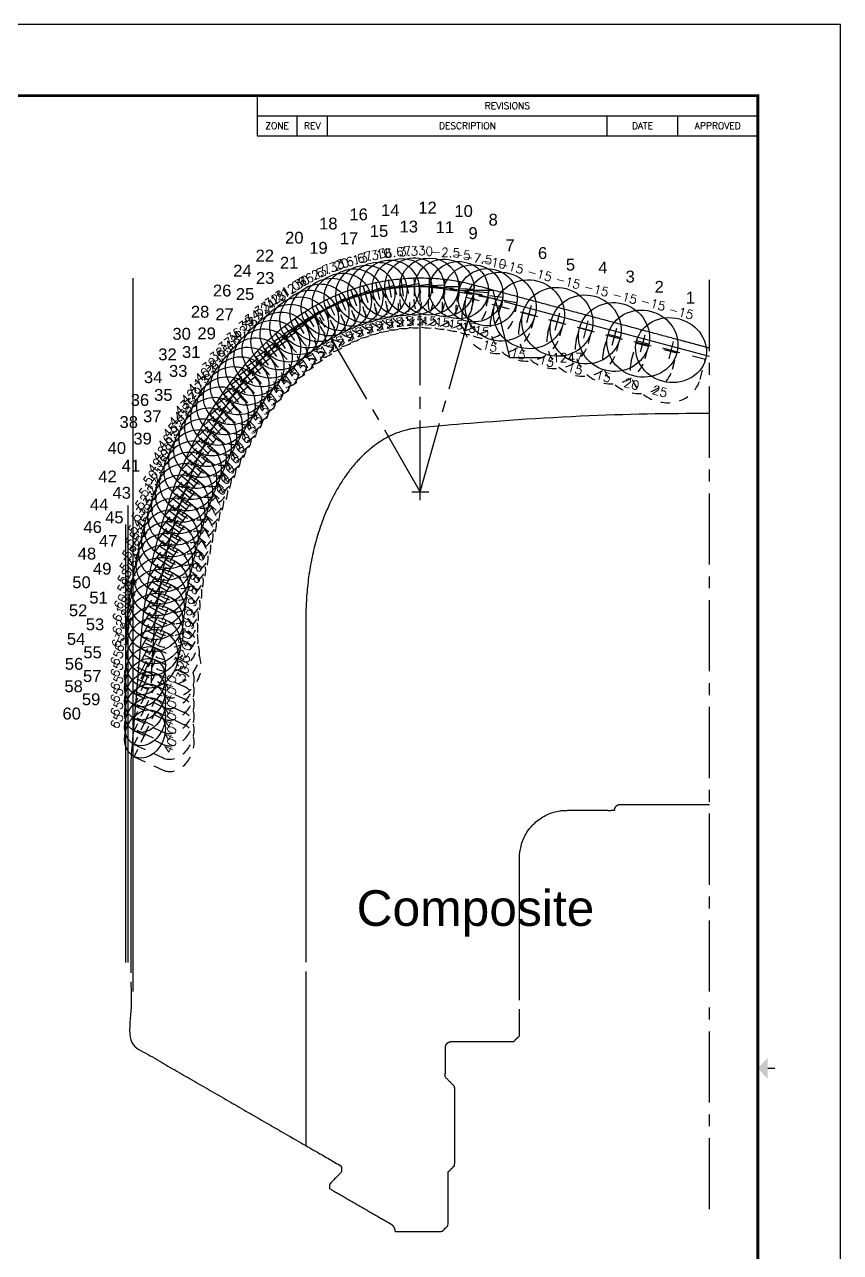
# Model space of a CAD drawing. Header units: inches. Extents: x -34 to 44.4, y 0 to 22.
# Drawn here: x 25.41 to 34, y 9.06 to 22 of the extents above; entities that cross this region are included whole.
import ezdxf
from ezdxf.enums import TextEntityAlignment as Align

# ---------------------------------------------------------------- set-up
doc = ezdxf.new("R2010")
doc.units = ezdxf.units.IN
doc.header["$MEASUREMENT"] = 0
doc.linetypes.add('CENTER2', pattern=[1.125, 0.75, -0.125, 0.125, -0.125])
doc.linetypes.add('HIDDEN2', pattern=[0.1875, 0.125, -0.0625])
for name, color, linetype in [('Blade1', 30, 'Continuous'), ('CLine', 5, 'CENTER2'), ('TEXT', 3, 'Continuous'), ('Title Block', 7, 'Continuous')]:
    doc.layers.add(name, color=color, linetype=linetype)
for name, color, linetype, true_color in [('Blade2', 7, 'Continuous', 0xcccc00), ('Blade3', 7, 'Continuous', 0x00cc00), ('Blade4', 7, 'Continuous', 0x00cccc), ('Blade5', 7, 'Continuous', 0x0066cc), ('Blade6', 190, 'Continuous', 0x7f00ff)]:
    doc.layers.add(name, color=color, linetype=linetype, true_color=true_color)
doc.styles.add('RomanD', font='romand.shx', dxfattribs={"width": 0.9})
doc.styles.add('RomanS', font='romans')
doc.styles.get("Standard").update_dxf_attribs({"font": 'arial.ttf'})
doc.dimstyles.new('Copy of Standard', dxfattribs={"dimtxt": 0.094, "dimasz": 0.18, "dimexe": 0.0625, "dimexo": 0.0625, "dimgap": 0.045, "dimtad": 0, "dimtih": 1, "dimtoh": 1, "dimdec": 4, "dimzin": 4, "dimdsep": 46, "dimtxsty": 'RomanS', "dimcen": 0.09, "dimadec": 3, "dimazin": 1, "dimtfac": 1, "dimtdec": 4, "dimtofl": 0, "dimtmove": 0, "dimatfit": 1, "dimfxl": 1, "dimtolj": 1, "dimtzin": 0, "dimarcsym": 0})

# ---------------------------------------------------------------- blocks, each defined once
blk = doc.blocks.new('COT_Dblock')
at = {"layer": 'Title Block'}
for p, q in [((27.857, 21.25), (27.857, 20.828)), ((27.857, 21.039), (33.13, 21.039)), ((28.278, 20.828), (28.278, 21.039)), ((28.599, 20.828), (28.599, 21.039)), ((31.544, 20.828), (31.544, 21.039)), ((32.286, 20.828), (32.286, 21.039)), ((27.857, 20.828), (33.13, 20.828))]:
    blk.add_line(p, q, dxfattribs=at)
at = {"layer": 'Title Block', "color": 8}
blk.add_lwpolyline([(0, 0), (34, 0), (34, 22), (0, 22)], close=True, dxfattribs=at)
at = {"layer": 'Title Block', "const_width": 0.03}
blk.add_lwpolyline([(33.13, 21.25), (0.87, 21.25), (0.87, 0.75), (33.13, 0.75)], close=True, dxfattribs=at)
at = {"layer": 'Title Block', "const_width": 0.015}
blk.add_lwpolyline([(33.31, 11), (33.235, 11)], dxfattribs=at)
at = {"layer": 'Title Block'}
blk.add_solid([(33.235, 10.887), (33.235, 11.113), (33.13, 11)], dxfattribs=at)
at = {"layer": 'Title Block', "style": 'RomanS'}
for s, height, p in [('REVISIONS', 0.0703, (30.493, 21.145)), ('ZONE', 0.0703, (28.067, 20.934)), ('REV', 0.0703, (28.439, 20.934)), ('DESCRIPTION', 0.07031, (30.071, 20.934)), ('DATE', 0.0703, (31.915, 20.934)), ('APPROVED', 0.0703, (32.708, 20.934))]:
    blk.add_text(s, height=height, dxfattribs=at).set_placement(p, align=Align.MIDDLE_CENTER)
at = {"layer": 'Title Block', "color": 1, "style": 'RomanS', "flags": 8}
for tag, p in [('FNAME', (0.62, 3.75)), ('REVDATE', (0.62, 2.25)), ('USER', (0.62, 0.75))]:
    blk.add_attdef(tag, text='', height=0.047, rotation=90, dxfattribs=at).set_placement(p, align=Align.BOTTOM_LEFT)
at = {"layer": 'Title Block', "color": 3, "style": 'RomanS', "flags": 8}
blk.add_attdef('DRAWN', text='', height=0.11, dxfattribs=at).set_placement((28.7, 1.984), align=Align.MIDDLE_CENTER)
for tag, p in [('DDATE', (28.356, 1.672)), ('CHECK', (28.356, 1.406)), ('MATRL', (28.356, 1.149)), ('PDATE', (28.356, 0.883)), ('SCALE', (29.896, 0.855)), ('SHEET', (32.005, 0.855))]:
    blk.add_attdef(tag, text='', height=0.094, dxfattribs=at).set_placement(p, align=Align.MIDDLE_LEFT)
at = {"layer": 'Title Block', "color": 3, "style": 'RomanD', "width": 0.9, "flags": 8}
for tag, height, p in [('TITL1', 0.125, (31.337, 1.684)), ('TITL2', 0.094, (31.337, 1.514)), ('TITL3', 0.094, (31.337, 1.374))]:
    blk.add_attdef(tag, text='', height=height, dxfattribs=at).set_placement(p, align=Align.MIDDLE_CENTER)
at = {"layer": 'Title Block', "color": 3, "style": 'RomanS', "flags": 8}
for tag, p in [('FSCM#', (30.337, 1.121)), ('DWG#', (31.81, 1.121)), ('REV#', (32.97, 1.121))]:
    blk.add_attdef(tag, text='', height=0.094, dxfattribs=at).set_placement(p, align=Align.TOP_CENTER)
blk = doc.blocks.new('CMark')
at = {"layer": 'CLine'}
for p, q in [((-0.094, 0), (0.094, 0)), ((0, 0.094), (0, -0.094))]:
    blk.add_line(p, q, dxfattribs=at)
blk = doc.blocks.new('1613@15')
for p, q in [((-0.17, 0), (-0.312, 0)), ((0.171, 0), (0.312, 0))]:
    blk.add_line(p, q)
at = {"color": 8, "linetype": 'HIDDEN2', "ltscale": 0.5}
blk.add_line((-0.312, 0), (-0.312, -0.135), dxfattribs=at)
at = {"color": 8, "linetype": 'HIDDEN2', "ltscale": 0.5, "flags": 128}
blk.add_lwpolyline([(0.312, 0), (0.312, -0.135)], dxfattribs=at)
blk.add_ellipse((0, 0), major_axis=(-0.312, 0), ratio=0.965926, start_param=-3.141592653589793, end_param=3.141592653589793)
at = {"color": 8, "linetype": 'HIDDEN2', "ltscale": 0.5}
blk.add_ellipse((0, -0.135), major_axis=(-0.312, 0), ratio=0.965926, start_param=0, end_param=3.141593, dxfattribs=at)
blk.add_blockref('CMark', (0, 0))
at = {"style": 'RomanS'}
blk.add_text('15', height=0.094, dxfattribs=at).set_placement((0, -0.364), align=Align.MIDDLE_CENTER)
blk.add_attdef('ANG', text='', height=0.094, dxfattribs=at).set_placement((0, 0.298), align=Align.BOTTOM_CENTER)
blk = doc.blocks.new('1613@16')
for p, q in [((-0.17, 0), (-0.312, 0)), ((0.171, 0), (0.312, 0))]:
    blk.add_line(p, q)
at = {"color": 8, "linetype": 'HIDDEN2', "ltscale": 0.5}
blk.add_line((-0.312, 0), (-0.312, -0.143), dxfattribs=at)
at = {"color": 8, "linetype": 'HIDDEN2', "ltscale": 0.5, "flags": 128}
blk.add_lwpolyline([(0.312, 0), (0.312, -0.143)], dxfattribs=at)
at = {"extrusion": (0, 0, -1)}
blk.add_ellipse((0, 0), major_axis=(-0.312, 0), ratio=0.961248, start_param=-3.141592653589793, end_param=3.141592653589793, dxfattribs=at)
at = {"color": 8, "linetype": 'HIDDEN2', "ltscale": 0.5}
blk.add_ellipse((0, -0.143), major_axis=(0.312, 0), ratio=0.953717, start_param=3.141593, end_param=6.283185, dxfattribs=at)
blk.add_blockref('CMark', (0, 0))
at = {"style": 'RomanS'}
blk.add_text('16', height=0.094, dxfattribs=at).set_placement((0, -0.364), align=Align.MIDDLE_CENTER)
blk.add_attdef('ANG', text='', height=0.094, dxfattribs=at).set_placement((0, 0.298), align=Align.BOTTOM_CENTER)
blk = doc.blocks.new('1613@17')
for p, q in [((-0.17, 0), (-0.313, 0)), ((0.171, 0), (0.312, 0))]:
    blk.add_line(p, q)
at = {"color": 8, "linetype": 'HIDDEN2', "ltscale": 0.5}
blk.add_line((-0.313, 0), (-0.313, -0.152), dxfattribs=at)
at = {"color": 8, "linetype": 'HIDDEN2', "ltscale": 0.5, "flags": 128}
blk.add_lwpolyline([(0.312, 0), (0.312, -0.152)], dxfattribs=at)
blk.add_ellipse((0, 0), major_axis=(-0.312, 0), ratio=0.95632, start_param=3.141593, end_param=9.424778)
at = {"color": 8, "linetype": 'HIDDEN2', "ltscale": 0.5}
blk.add_ellipse((0, -0.152), major_axis=(-0.312, 0), ratio=0.95632, start_param=0, end_param=3.141593, dxfattribs=at)
blk.add_blockref('CMark', (0, 0))
at = {"style": 'RomanS'}
blk.add_text('17', height=0.094, dxfattribs=at).set_placement((0.001, -0.373), align=Align.MIDDLE_CENTER)
blk.add_attdef('ANG', text='', height=0.094, dxfattribs=at).set_placement((0, 0.298), align=Align.BOTTOM_CENTER)
blk = doc.blocks.new('1613@19')
for p, q in [((-0.17, 0), (-0.313, 0)), ((0.171, 0), (0.312, 0))]:
    blk.add_line(p, q)
at = {"color": 8, "linetype": 'HIDDEN2', "ltscale": 0.5}
blk.add_line((-0.313, 0), (-0.313, -0.169), dxfattribs=at)
at = {"color": 8, "linetype": 'HIDDEN2', "ltscale": 0.5, "flags": 128}
blk.add_lwpolyline([(0.312, 0), (0.312, -0.169)], dxfattribs=at)
at = {"extrusion": (0, 0, -1)}
blk.add_ellipse((0, 0), major_axis=(-0.312, 0), ratio=0.945519, start_param=3.141593, end_param=9.424778, dxfattribs=at)
at = {"color": 8, "linetype": 'HIDDEN2', "ltscale": 0.5}
blk.add_ellipse((0, -0.169), major_axis=(0.312, 0), ratio=0.945519, start_param=3.141593, end_param=6.283185, dxfattribs=at)
blk.add_blockref('CMark', (0, 0))
at = {"style": 'RomanS'}
blk.add_text('19', height=0.094, dxfattribs=at).set_placement((0, -0.379), align=Align.MIDDLE_CENTER)
blk.add_attdef('ANG', text='', height=0.094, dxfattribs=at).set_placement((0, 0.298), align=Align.BOTTOM_CENTER)
blk = doc.blocks.new('1313@40')
for p, q in [((-0.265, 0), (-0.177, 0)), ((0.177, 0), (0.264, 0))]:
    blk.add_line(p, q)
at = {"color": 8, "linetype": 'HIDDEN2'}
for p, q in [((-0.265, 0), (-0.265, -0.334)), ((0.264, 0), (0.264, -0.334))]:
    blk.add_line(p, q, dxfattribs=at)
blk.add_ellipse((0, 0), major_axis=(0.265, 0), ratio=0.765974)
blk.add_ellipse((0, -0.334), major_axis=(-0.265, 0), ratio=0.765974, start_param=0, end_param=3.141593, dxfattribs=at)
blk.add_blockref('CMark', (0, 0))
at = {"style": 'RomanS'}
blk.add_text('40', height=0.094, dxfattribs=at).set_placement((0, -0.292), align=Align.MIDDLE_CENTER)
blk.add_attdef('ANG', text='', height=0.094, dxfattribs=at).set_placement((0, 0.251), align=Align.BOTTOM_CENTER)
blk = doc.blocks.new('1613@30')
for p, q in [((-0.17, 0), (-0.312, 0)), ((0.171, 0), (0.312, 0))]:
    blk.add_line(p, q)
at = {"color": 8, "linetype": 'HIDDEN2', "ltscale": 0.5}
blk.add_line((-0.312, 0), (-0.312, -0.26), dxfattribs=at)
at = {"color": 8, "linetype": 'HIDDEN2', "ltscale": 0.5, "flags": 128}
blk.add_lwpolyline([(0.312, 0), (0.312, -0.26)], dxfattribs=at)
at = {"extrusion": (0, 0, -1)}
blk.add_ellipse((0, 0), major_axis=(-0.312, 0), ratio=0.866025, start_param=-3.141592653589793, end_param=3.141592653589793, dxfattribs=at)
at = {"color": 8, "linetype": 'HIDDEN2', "ltscale": 0.5, "extrusion": (0, 0, -1)}
blk.add_ellipse((0, -0.26), major_axis=(-0.312, 0), ratio=0.866025, start_param=3.068877, end_param=6.355901, dxfattribs=at)
blk.add_blockref('CMark', (0, 0))
at = {"style": 'RomanS'}
blk.add_text('30', height=0.094, dxfattribs=at).set_placement((0, -0.356), align=Align.MIDDLE_CENTER)
blk.add_attdef('ANG', text='', height=0.094, dxfattribs=at).set_placement((0, 0.287), align=Align.BOTTOM_CENTER)
blk = doc.blocks.new('1613@18')
for p, q in [((-0.17, 0), (-0.312, 0)), ((0.171, 0), (0.312, 0))]:
    blk.add_line(p, q)
at = {"color": 8, "linetype": 'HIDDEN2', "ltscale": 0.5}
blk.add_line((-0.312, 0), (-0.312, -0.159), dxfattribs=at)
at = {"color": 8, "linetype": 'HIDDEN2', "ltscale": 0.5, "flags": 128}
blk.add_lwpolyline([(0.312, 0), (0.312, -0.159)], dxfattribs=at)
at = {"extrusion": (0, 0, -1)}
blk.add_ellipse((0, 0), major_axis=(-0.312, 0), ratio=0.95104, start_param=-3.141592653589793, end_param=3.141592653589793, dxfattribs=at)
at = {"color": 8, "linetype": 'HIDDEN2', "ltscale": 0.5}
blk.add_ellipse((0, -0.161), major_axis=(0.312, 0), ratio=0.953717, start_param=3.141593, end_param=6.283185, dxfattribs=at)
blk.add_blockref('CMark', (0, 0))
at = {"style": 'RomanS'}
blk.add_text('18', height=0.094, dxfattribs=at).set_placement((0, -0.364), align=Align.MIDDLE_CENTER)
blk.add_attdef('ANG', text='', height=0.094, dxfattribs=at).set_placement((0, 0.298), align=Align.BOTTOM_CENTER)
blk = doc.blocks.new('1613@25')
for p, q in [((-0.17, 0), (-0.312, 0)), ((0.171, 0), (0.312, 0))]:
    blk.add_line(p, q)
at = {"color": 8, "linetype": 'HIDDEN2', "ltscale": 0.5}
blk.add_line((-0.312, 0), (-0.312, -0.22), dxfattribs=at)
at = {"color": 8, "linetype": 'HIDDEN2', "ltscale": 0.5, "flags": 128}
blk.add_lwpolyline([(0.312, 0), (0.312, -0.22)], dxfattribs=at)
blk.add_ellipse((0, 0), major_axis=(-0.312, 0), ratio=0.906308, start_param=-3.141592653589793, end_param=3.141592653589793)
at = {"color": 8, "linetype": 'HIDDEN2', "ltscale": 0.5}
blk.add_ellipse((0, -0.22), major_axis=(-0.312, 0), ratio=0.906308, start_param=0, end_param=3.141593, dxfattribs=at)
blk.add_blockref('CMark', (0, 0))
at = {"style": 'RomanS'}
blk.add_text('25', height=0.094, dxfattribs=at).set_placement((0, -0.356), align=Align.MIDDLE_CENTER)
blk.add_attdef('ANG', text='', height=0.094, dxfattribs=at).set_placement((0, 0.287), align=Align.BOTTOM_CENTER)
blk = doc.blocks.new('1613@20')
for p, q in [((-0.17, 0), (-0.312, 0)), ((0.171, 0), (0.312, 0))]:
    blk.add_line(p, q)
at = {"color": 8, "linetype": 'HIDDEN2', "ltscale": 0.5}
blk.add_line((-0.312, 0), (-0.312, -0.178), dxfattribs=at)
at = {"color": 8, "linetype": 'HIDDEN2', "ltscale": 0.5, "flags": 128}
blk.add_lwpolyline([(0.312, 0), (0.312, -0.178)], dxfattribs=at)
blk.add_ellipse((0, 0), major_axis=(-0.312, 0), ratio=0.939693, start_param=-3.141592653589793, end_param=3.141592653589793)
at = {"color": 8, "linetype": 'HIDDEN2', "ltscale": 0.5}
blk.add_ellipse((0, -0.178), major_axis=(-0.312, 0), ratio=0.939693, start_param=0, end_param=3.141593, dxfattribs=at)
blk.add_blockref('CMark', (0, 0))
at = {"style": 'RomanS'}
blk.add_text('20', height=0.094, dxfattribs=at).set_placement((0, -0.356), align=Align.MIDDLE_CENTER)
blk.add_attdef('ANG', text='', height=0.094, dxfattribs=at).set_placement((0, 0.298), align=Align.BOTTOM_CENTER)
blk = doc.blocks.new('1913@15')
for p, q in [((-0.233, 0), (-0.375, 0)), ((0.233, 0), (0.375, 0))]:
    blk.add_line(p, q)
at = {"color": 8, "linetype": 'HIDDEN2', "ltscale": 0.5}
for p, q in [((-0.375, -0.135), (-0.375, 0)), ((0.375, -0.135), (0.375, 0))]:
    blk.add_line(p, q, dxfattribs=at)
blk.add_ellipse((0, 0), major_axis=(-0.375, 0), ratio=0.965926)
blk.add_ellipse((0, -0.135), major_axis=(-0.375, 0), ratio=0.965926, start_param=0, end_param=3.141593, dxfattribs=at)
blk.add_blockref('CMark', (0, 0))
at = {"style": 'RomanS'}
blk.add_text('15', height=0.094, dxfattribs=at).set_placement((0, -0.43), align=Align.MIDDLE_CENTER)
blk.add_attdef('ANG', text='', height=0.094, dxfattribs=at).set_placement((0, 0.362), align=Align.BOTTOM_CENTER)
blk = doc.blocks.new('*D448')
at = {"layer": 'Blade4', "color": 0, "lineweight": -2, "transparency": 16777216}
for p, q in [((30.044, 19.202), (30.341, 19.202)), ((30.341, 19.202), (30.515, 18.491)), ((30.515, 18.491), (30.875, 18.491))]:
    blk.add_line(p, q, dxfattribs=at)
at = {"layer": 'Blade4', "color": 0, "transparency": 16777216, "insert": (31.105, 18.491), "char_height": 0.094, "attachment_point": 5, "style": 'RomanS'}
blk.add_mtext('\\A1;.1247', dxfattribs=at)
blk = doc.blocks.new('1913@25')
for p, q in [((-0.233, 0), (-0.375, 0)), ((0.233, 0), (0.375, 0))]:
    blk.add_line(p, q)
at = {"color": 8, "linetype": 'HIDDEN2', "ltscale": 0.5}
for p, q in [((-0.375, -0.22), (-0.375, 0)), ((0.375, -0.22), (0.375, 0))]:
    blk.add_line(p, q, dxfattribs=at)
blk.add_ellipse((0, 0), major_axis=(-0.375, 0), ratio=0.90632)
blk.add_ellipse((0, -0.22), major_axis=(-0.375, 0), ratio=0.90632, start_param=0, end_param=3.141593, dxfattribs=at)
blk.add_blockref('CMark', (0, 0))
at = {"style": 'RomanS'}
blk.add_text('25', height=0.094, dxfattribs=at).set_placement((0, -0.45), align=Align.MIDDLE_CENTER)
blk.add_attdef('ANG', text='', height=0.094, dxfattribs=at).set_placement((0, 0.34), align=Align.BOTTOM_CENTER)
blk = doc.blocks.new('1913@20')
for p, q in [((-0.233, 0), (-0.375, 0)), ((0.233, 0), (0.375, 0))]:
    blk.add_line(p, q)
at = {"color": 8, "linetype": 'HIDDEN2', "ltscale": 0.5}
for p, q in [((-0.375, -0.178), (-0.375, 0)), ((0.375, -0.178), (0.375, 0))]:
    blk.add_line(p, q, dxfattribs=at)
blk.add_ellipse((0, 0), major_axis=(-0.375, 0), ratio=0.93968)
blk.add_ellipse((0, -0.178), major_axis=(-0.375, 0), ratio=0.93968, start_param=0, end_param=3.141593, dxfattribs=at)
blk.add_blockref('CMark', (0, 0))
at = {"style": 'RomanS'}
blk.add_text('20', height=0.094, dxfattribs=at).set_placement((0, -0.441), align=Align.MIDDLE_CENTER)
blk.add_attdef('ANG', text='', height=0.094, dxfattribs=at).set_placement((0, 0.362), align=Align.BOTTOM_CENTER)

msp = doc.modelspace()

# ---------------------------------------------------------------- linework, layer by layer
at = {"color": 1}
for p, q in [((32.62056, 18.50056), (30.46277, 19.07874)), ((26.49556, 16.93138), (26.49556, 12.11695)), ((26.47056, 16.73147), (26.47056, 12.11695))]:
    msp.add_line(p, q, dxfattribs=at)
msp.add_line((32.62056, 18.59004), (32.32268, 18.66986))
msp.add_lwpolyline([(30.43616, 19.08587), (30.15765, 19.16049, 0.07537826), (29.51378, 19.23947)], format="xyb", dxfattribs=at)
msp.add_ellipse((29.40456, 15.00056), major_axis=(0, 4.20382), ratio=0.63323358, start_param=0.34934467, end_param=1.55616141, dxfattribs=at)
at = {"color": 7, "linetype": 'Continuous'}
msp.add_rational_spline([(26.52681, 11.91094), (26.52681, 11.58074), (26.52681, 11.25055), (27.44869, 10.7183), (28.37056, 10.18606), (28.55025, 10.08231), (28.72994, 9.97857), (28.74556, 9.96955), (28.74556, 9.95151), (28.74556, 9.93575), (28.74556, 9.91999), (28.74556, 9.90705), (28.73641, 9.8979), (28.67849, 9.83997), (28.62056, 9.78205), (28.62056, 9.75758), (28.62056, 9.7331), (28.94088, 9.54817), (29.26119, 9.36324), (29.30806, 9.33618), (29.30806, 9.28205), (29.55681, 9.28205), (29.80556, 9.28205), (29.83681, 9.3133), (29.86806, 9.34455), (29.86806, 9.6258), (29.86806, 9.90705), (29.90314, 9.94212), (29.93821, 9.9772), (29.93821, 10.39267), (29.93821, 10.80815), (29.88876, 10.8576), (29.83931, 10.90705), (29.83931, 11.0633), (29.83931, 11.21955), (29.83931, 11.28205), (29.90181, 11.28205), (30.22994, 11.28205), (30.55806, 11.28205), (30.58931, 11.3133), (30.62056, 11.34455), (30.62056, 11.48363), (30.62056, 11.62272)], [1, 1, 1, 1, 1, 1, 1, 0.866025403784, 1, 1, 1, 0.923879532511, 1, 1, 1, 1, 1, 1, 1, 0.866025403784, 1, 1, 1, 1, 1, 1, 1, 1, 1, 1, 1, 1, 1, 1, 1, 0.707106781187, 1, 1, 1, 1, 1, 1, 1], degree=2, knots=[4.59383811, 4.59383811, 4.59383811, 4.8139707, 4.8139707, 5.8139707, 5.8139707, 6.8139707, 6.8139707, 7.86116825, 7.86116825, 8.86116825, 8.86116825, 9.64656642, 9.64656642, 10.64656642, 10.64656642, 11.64656642, 11.64656642, 12.64656642, 12.64656642, 13.69376397, 13.69376397, 14.69376397, 14.69376397, 15.69376397, 15.69376397, 16.69376397, 16.69376397, 17.69376397, 17.69376397, 18.69376397, 18.69376397, 19.69376397, 19.69376397, 20.69376397, 20.69376397, 22.26456029, 22.26456029, 23.26456029, 23.26456029, 24.26456029, 24.26456029, 24.41291801, 24.41291801, 24.41291801], dxfattribs=at)
msp.add_open_spline([(28.37056, 12.02102), (28.37056, 11.10354), (28.37056, 10.18606)], degree=2, dxfattribs=at)
at = {"layer": 'CLine', "linetype": 'Continuous'}
msp.add_line((26.55046, 11.80984), (26.55046, 19.32666), dxfattribs=at)
at = {"layer": 'CLine'}
for p, q in [((32.62056, 11.80984), (32.62056, 19.32666)), ((29.57527, 17.07666), (29.57527, 19.24034)), ((29.57527, 17.07666), (30.15765, 19.16049)), ((29.57527, 17.07666), (28.49341, 18.95045)), ((29.57527, 16.98666), (29.57527, 17.16666)), ((29.48527, 17.07666), (29.66527, 17.07666)), ((32.62056, 9.5153), (32.62056, 11.71234))]:
    msp.add_line(p, q, dxfattribs=at)

# ---------------------------------------------------------------- block references
at = {"layer": 'Blade1'}
for name, p, rotation, values in [('1613@15', (29.51378, 19.23947), 3.33, {'ANG': '3.33'}), ('1613@15', (28.74969, 19.07664), 23.33, {'ANG': '23.33'}), ('1913@15', (30.42054, 19.02755), 345, {'ANG': '-15'}), ('1913@15', (31.31692, 18.78737), 345, {'ANG': '-15'}), ('1613@15', (28.10038, 18.66529), 34.24, {'ANG': '34.24'}), ('1913@25', (32.21585, 18.56964), 345, {'ANG': '-15'}), ('1613@15', (27.59882, 18.08931), 40.61, {'ANG': '40.61'}), ('1613@16', (27.22795, 17.42069), 46.97, {'ANG': '46.97'}), ('1613@17', (26.96994, 16.70055), 53.33, {'ANG': '53.33'}), ('1613@19', (26.81164, 15.95198), 59.7, {'ANG': '59.7'}), ('1313@40', (26.67559, 15.18966), 65, {'ANG': '65'})]:
    msp.add_blockref(name, p, dxfattribs=dict(at, rotation=rotation)).add_auto_attribs(values)
at = {"layer": 'Blade2'}
msp.add_blockref('1613@15', (29.67032, 19.23825), dxfattribs=at).add_auto_attribs({'ANG': '0'})
for name, p, rotation, values in [('1613@15', (28.87214, 19.12291), 20, {'ANG': '20'}), ('1613@15', (28.19785, 18.74764), 33.18, {'ANG': '33.18'}), ('1613@15', (27.67283, 18.19325), 39.55, {'ANG': '39.55'}), ('1613@16', (27.28148, 17.53652), 45.91, {'ANG': '45.91'}), ('1613@17', (27.00573, 16.82303), 52.27, {'ANG': '52.27'}), ('1613@19', (26.83149, 16.07803), 58.64000000000001, {'ANG': '58.64'}), ('1613@30', (26.75013, 15.31717), 65, {'ANG': '65'}), ('1313@40', (26.67559, 14.52416), 65, {'ANG': '65'})]:
    msp.add_blockref(name, p, dxfattribs=dict(at, rotation=rotation)).add_auto_attribs(values)
at = {"layer": 'Blade3'}
for name, p, rotation, values in [('1613@15', (28.99718, 19.16168), 16.67000000000001, {'ANG': '16.67'}), ('1613@15', (29.82637, 19.22572), 357.5000000000001, {'ANG': '-2.5'}), ('1913@15', (30.71933, 18.94749), 345, {'ANG': '-15'}), ('1613@15', (28.29936, 18.82494), 32.12, {'ANG': '32.12'}), ('1913@15', (31.61572, 18.7073), 345, {'ANG': '-15'}), ('1613@15', (27.75057, 18.29444), 38.48, {'ANG': '38.48'}), ('1613@16', (27.33822, 17.65081), 44.85000000000001, {'ANG': '44.85'}), ('1613@17', (27.04433, 16.94466), 51.21000000000001, {'ANG': '51.21'}), ('1613@18', (26.85391, 16.20365), 57.57999999999999, {'ANG': '57.58'}), ('1613@25', (26.76367, 15.44457), 63.94, {'ANG': '63.94'}), ('1313@40', (26.67559, 14.65367), 65, {'ANG': '65'})]:
    msp.add_blockref(name, p, dxfattribs=dict(at, rotation=rotation)).add_auto_attribs(values)
at = {"layer": 'Blade4'}
for name, p, rotation, values in [('1613@15', (29.12432, 19.19283), 13.33, {'ANG': '13.33'}), ('1613@15', (29.9811, 19.20194), 355, {'ANG': '-5'}), ('1613@15', (28.40487, 18.89668), 31.06, {'ANG': '31.06'}), ('1613@15', (27.83212, 18.39258), 37.42, {'ANG': '37.42'}), ('1613@16', (27.39823, 17.76342), 43.79, {'ANG': '43.79'}), ('1613@17', (27.08579, 17.06534), 50.15, {'ANG': '50.15'}), ('1613@18', (26.87893, 16.32878), 56.52, {'ANG': '56.52'}), ('1613@20', (26.77954, 15.57127), 62.88000000000001, {'ANG': '62.88'}), ('1313@40', (26.67559, 14.79609), 65, {'ANG': '65'})]:
    msp.add_blockref(name, p, dxfattribs=dict(at, rotation=rotation)).add_auto_attribs(values)
at = {"layer": 'Blade5'}
for name, p, rotation, values in [('1613@15', (29.25312, 19.21622), 10, {'ANG': '10'}), ('1613@15', (30.1337, 19.16704), 352.5, {'ANG': '-7.5'}), ('1613@15', (28.51428, 18.96234), 29.99999999999999, {'ANG': '30'}), ('1913@15', (31.01813, 18.86743), 345, {'ANG': '-15'}), ('1913@20', (31.91452, 18.63743), 345, {'ANG': '-15'}), ('1613@15', (27.91756, 18.48735), 36.36000000000001, {'ANG': '36.36'}), ('1613@16', (27.46161, 17.87417), 42.73, {'ANG': '42.73'}), ('1613@17', (27.13017, 17.18498), 49.09, {'ANG': '49.09'}), ('1613@18', (26.90658, 16.45335), 55.45, {'ANG': '55.45'}), ('1613@20', (26.77954, 15.69881), 61.82, {'ANG': '61.82'}), ('1313@40', (26.67559, 14.92582), 65, {'ANG': '65'})]:
    msp.add_blockref(name, p, dxfattribs=dict(at, rotation=rotation)).add_auto_attribs(values)
at = {"layer": 'Blade6'}
for name, p, rotation, values in [('1613@15', (29.3831, 19.23179), 6.670000000000003, {'ANG': '6.67'}), ('1613@15', (28.63025, 19.02306), 26.67, {'ANG': '26.67'}), ('1613@15', (30.28492, 19.12639), 350.0000000000001, {'ANG': '-10'}), ('1613@15', (28.00696, 18.57838), 35.3, {'ANG': '35.3'}), ('1613@15', (27.52845, 17.98287), 41.67000000000001, {'ANG': '41.67'}), ('1613@16', (27.17753, 17.30346), 48.03000000000001, {'ANG': '48.03'}), ('1613@18', (26.9369, 16.5773), 54.39, {'ANG': '54.39'}), ('1613@19', (26.79433, 15.82555), 60.76, {'ANG': '60.76'}), ('1313@40', (26.67559, 15.06598), 65, {'ANG': '65'})]:
    msp.add_blockref(name, p, dxfattribs=dict(at, rotation=rotation)).add_auto_attribs(values)
at = {"layer": 'Title Block'}
msp.add_blockref('COT_Dblock', (0, 0), dxfattribs=at)

# ---------------------------------------------------------------- texts
at = {"layer": 'Blade1'}
for s, p in [('13', (29.35701, 19.80873)), ('19', (28.40591, 19.58432)), ('7', (30.47236, 19.61183)), ('4', (31.4501, 19.37777)), ('25', (27.63266, 19.09807)), ('1', (32.37151, 19.05994)), ('31', (27.06596, 18.48693)), ('37', (26.65591, 17.80903)), ('43', (26.33389, 17.00328)), ('49', (26.12852, 16.20346)), ('55', (26.0266, 15.32164))]:
    msp.add_text(s, height=0.125, dxfattribs=at).set_placement(p)
at = {"layer": 'Blade2'}
for s, p in [('12', (29.55423, 20.00824)), ('18', (28.50956, 19.84045)), ('24', (27.60494, 19.34376)), ('30', (26.96487, 18.67892)), ('36', (26.526, 17.98152)), ('42', (26.18457, 17.17481)), ('48', (25.96756, 16.36266)), ('54', (25.85339, 15.46343)), ('60', (25.80703, 14.67715))]:
    msp.add_text(s, height=0.125, dxfattribs=at).set_placement(p)
at = {"layer": 'Blade3'}
for s, p in [('11', (29.73707, 19.80194)), ('17', (28.72818, 19.68574)), ('6', (30.81447, 19.52953)), ('23', (27.84478, 19.26735)), ('3', (31.73731, 19.28184)), ('29', (27.22842, 18.68315)), ('35', (26.77218, 18.03497)), ('41', (26.43114, 17.28865)), ('47', (26.19186, 16.49693)), ('53', (26.05283, 15.61664)), ('59', (26.01155, 14.82756))]:
    msp.add_text(s, height=0.125, dxfattribs=at).set_placement(p)
at = {"layer": 'Blade4'}
for s, p in [('16', (28.82875, 19.93751)), ('10', (29.93466, 19.97288)), ('22', (27.84087, 19.50301)), ('28', (27.15949, 18.91087)), ('34', (26.66466, 18.22144)), ('40', (26.28254, 17.47462)), ('46', (26.0279, 16.64296)), ('52', (25.87458, 15.7652)), ('58', (25.82728, 14.96445))]:
    msp.add_text(s, height=0.125, dxfattribs=at).set_placement(p)
at = {"layer": 'Blade5'}
for s, p in [('15', (29.04349, 19.76238)), ('9', (30.08242, 19.73949)), ('21', (28.09762, 19.4275)), ('5', (31.10864, 19.40729)), ('2', (32.04326, 19.1736)), ('27', (27.41715, 18.88422)), ('33', (26.92886, 18.28764)), ('39', (26.55353, 17.57426)), ('45', (26.25669, 16.74373)), ('51', (26.08988, 15.89892)), ('57', (26.02296, 15.07201))]:
    msp.add_text(s, height=0.125, dxfattribs=at).set_placement(p)
at = {"layer": 'Blade6'}
for s, p in [('14', (29.162, 19.98172)), ('8', (30.29444, 19.88152)), ('20', (28.15152, 19.69154)), ('26', (27.39139, 19.13445)), ('32', (26.81586, 18.46175)), ('38', (26.40803, 17.74896)), ('44', (26.09651, 16.87984)), ('50', (25.91044, 16.06066)), ('56', (25.83217, 15.20075))]:
    msp.add_text(s, height=0.125, dxfattribs=at).set_placement(p)

# ---------------------------------------------------------------- dimensions: what is measured, and where the dimension line sits
at = {"layer": 'Blade4'}
dim = msp.add_ordinate_dim(feature_location=(29.9811, 19.20194), offset=(0.89343, -0.711), dtype=0, origin=(32.62056, 19.32666), dimstyle='Copy of Standard', dxfattribs=at)
dim.commit()
dim.dimension.update_dxf_attribs({"geometry": '*D448', "text_midpoint": (31.10529, 18.49094)})

# ---------------------------------------------------------------- next in the draw order: texts
at = {"layer": 'TEXT', "insert": (28.90483, 12.87709), "char_height": 0.375, "attachment_point": 1, "bg_fill": 3, "box_fill_scale": 1.5, "bg_fill_color": 256, "bg_fill_transparency": 0}
msp.add_mtext_dynamic_manual_height_columns('Composite', width=3.4893174, gutter_width=1, heights=[0], dxfattribs=at)

# ---------------------------------------------------------------- next in the draw order: linework, layer by layer
at = {"color": 7, "linetype": 'Continuous'}
for points, weights, knots in [([(32.62056, 18.59004), (31.38909, 18.92002), (30.15761, 19.24999), (29.25739, 19.4912), (28.45027, 19.02521), (26.93431, 18.14998), (26.65181, 15.75055), (26.58931, 15.00055), (26.52681, 14.25055), (26.52681, 13.1295), (26.52681, 12.00845)], [1, 1, 1, 0.923879532511, 1, 0.870644037793, 1, 1, 1, 1, 1], [0, 0, 0, 1, 1, 1.78539816, 1.78539816, 2.8139707, 2.8139707, 3.8139707, 3.8139707, 4.56133678, 4.56133678, 4.56133678]), ([(32.62056, 17.90254), (31.077, 17.90254), (29.54135, 17.74653), (28.37056, 17.62758), (28.37056, 15.75055), (28.37056, 13.93453), (28.37056, 12.11852)], [1, 0.998718816066, 1, 0.729167696986, 1, 1, 1], [0, 0, 0, 0.10125049, 0.10125049, 1.60863326, 1.60863326, 2.26134781, 2.26134781, 2.26134781]), ([(30.62056, 11.72022), (30.62056, 12.46989), (30.62056, 13.21955), (30.62056, 13.71955), (31.12056, 13.71955), (31.37056, 13.71955), (31.62056, 13.71955), (31.62056, 13.74544), (31.63887, 13.76374), (31.65718, 13.78205), (31.68306, 13.78205), (32.15181, 13.78205), (32.62056, 13.78205)], [1, 1, 1, 0.707106781187, 1, 1, 1, 0.923879532511, 1, 0.923879532511, 1, 1, 1], [24.46492013, 24.46492013, 24.46492013, 25.26456029, 25.26456029, 26.83535662, 26.83535662, 27.83535662, 27.83535662, 28.62075478, 28.62075478, 29.40615295, 29.40615295, 30.40615295, 30.40615295, 30.40615295])]:
    msp.add_rational_spline(points, weights, degree=2, knots=knots, dxfattribs=at)

doc.saveas('drawing.dxf')
